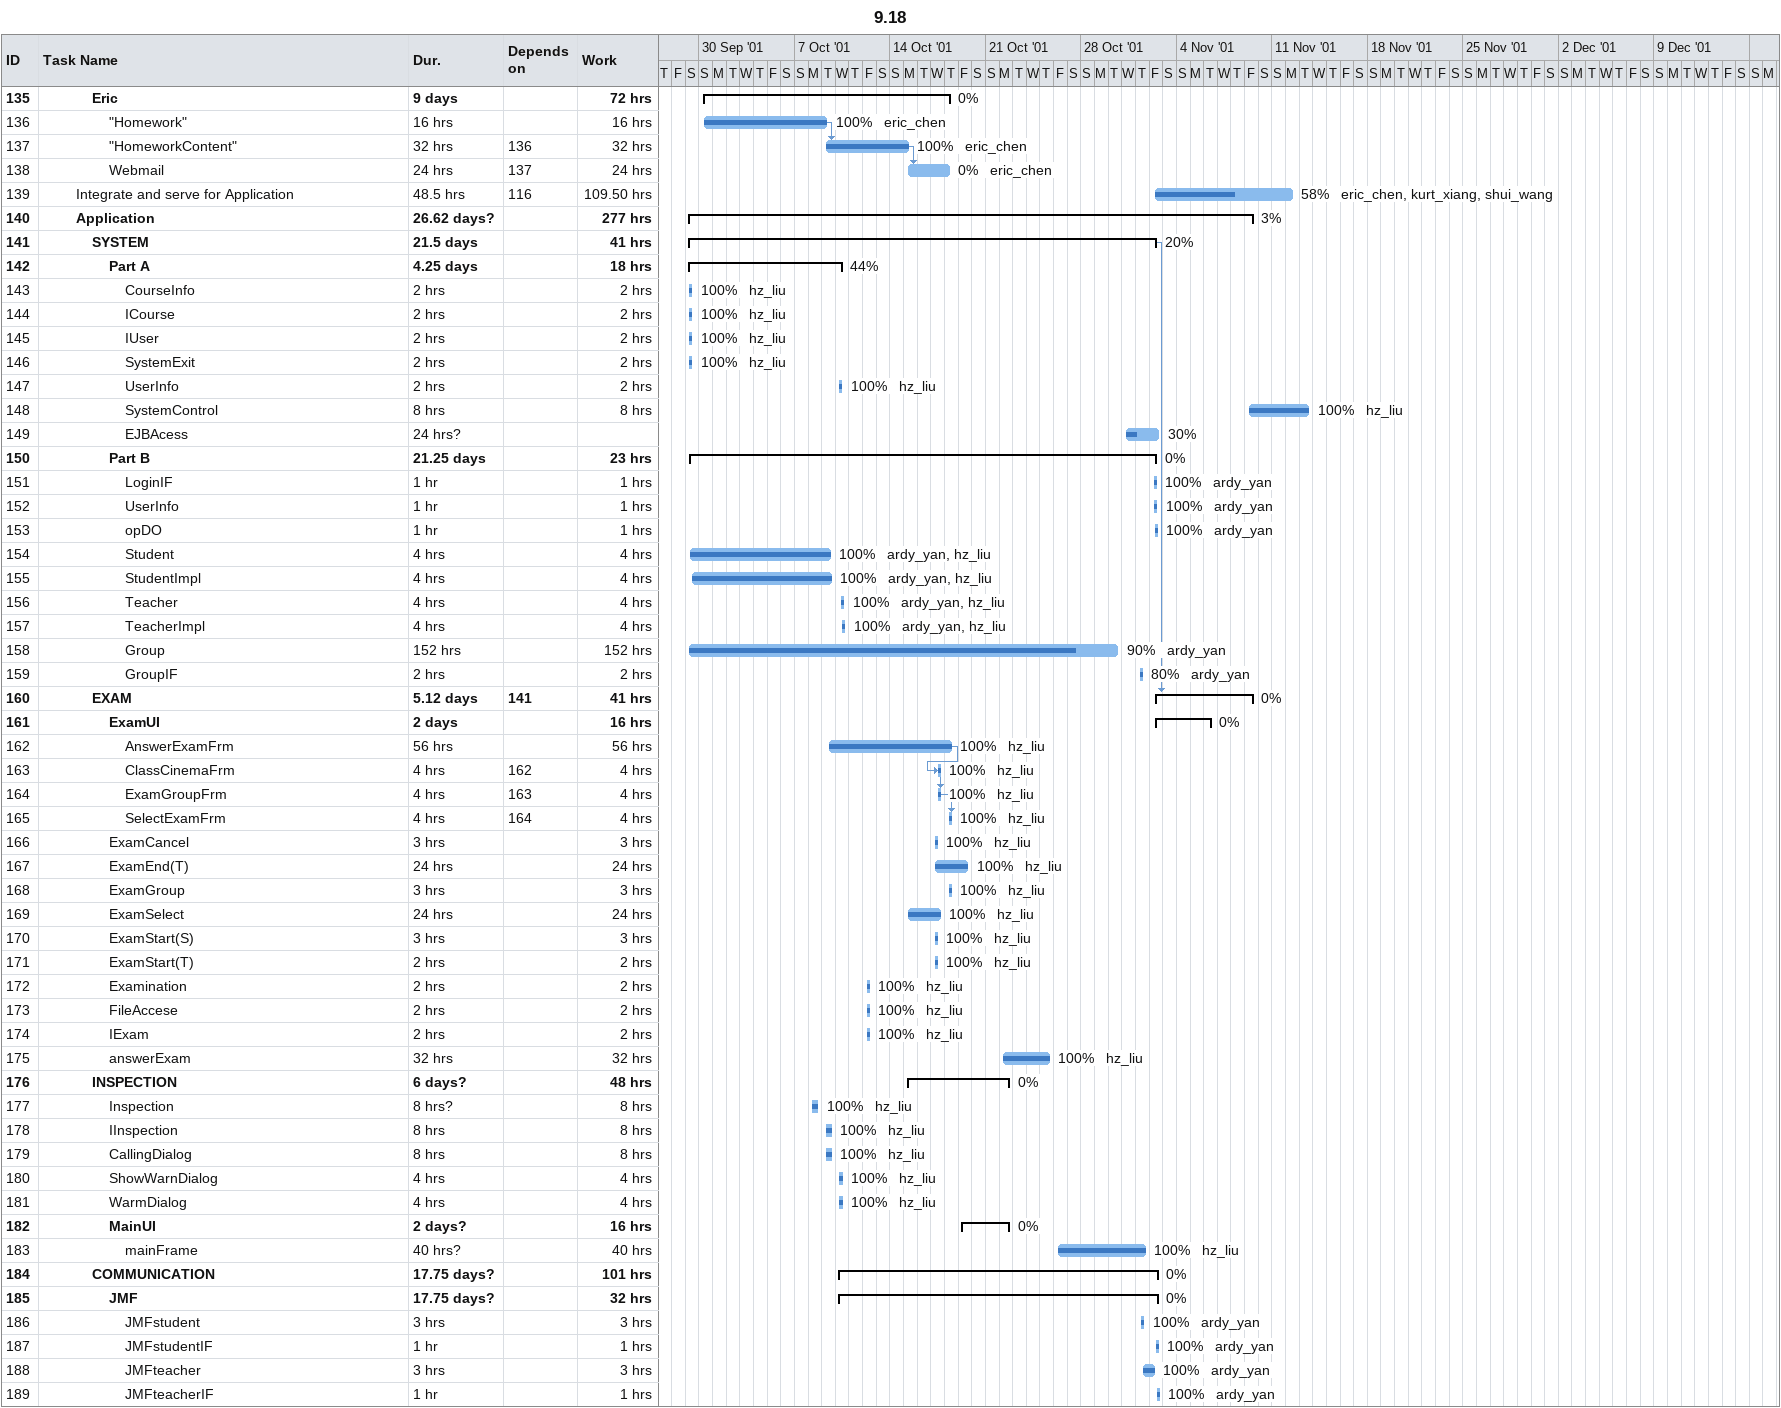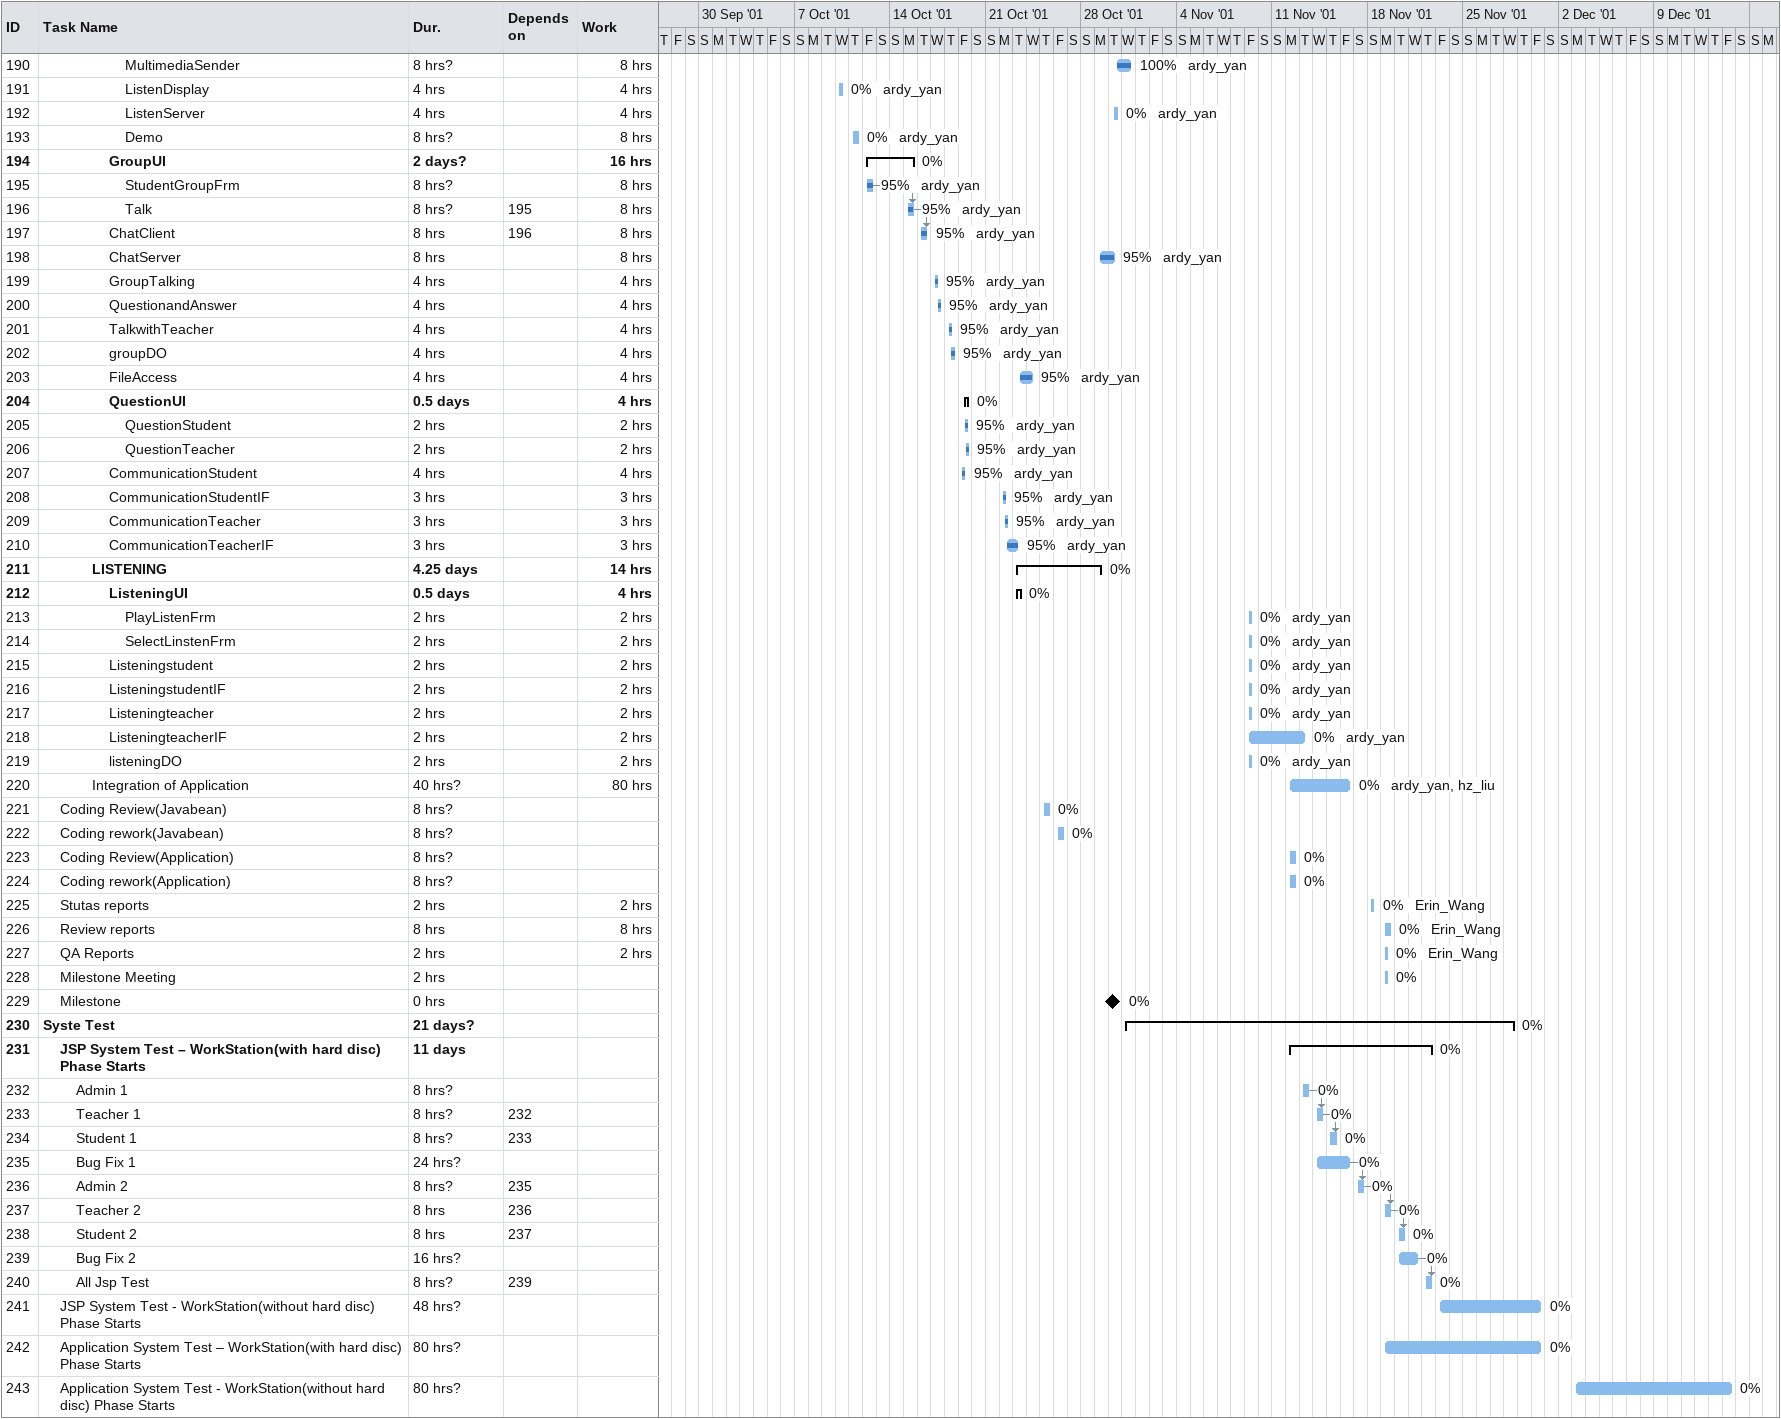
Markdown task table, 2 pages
9.18

| ID | Level | Task | Duration | Start | Finish | Predecessors | Resources | % complete | Work (h) |
|---|---|---|---|---|---|---|---|---|---|
| 135 | 4 | **Eric** | 9d | 2001-09-30 | 2001-10-18 |  |  | 0 | 72 |
| 136 | 5 | "Homework" | 16h | 2001-09-30 | 2001-10-09 |  | eric_chen | 100 | 16 |
| 137 | 5 | "HomeworkContent" | 32h | 2001-10-09 | 2001-10-15 | 136 | eric_chen | 100 | 32 |
| 138 | 5 | Webmail | 24h | 2001-10-15 | 2001-10-18 | 137 | eric_chen | 0 | 24 |
| 139 | 3 | Integrate and serve for Application | 48.5h | 2001-11-02 | 2001-11-12 | 116 | eric_chen, kurt_xiang, shui_wang | 58 | 109.50 |
| 140 | 3 | **Application** | 26.62d? | 2001-09-29 | 2001-11-09 |  |  | 3 | 277 |
| 141 | 4 | **SYSTEM** | 21.5d | 2001-09-29 | 2001-11-02 |  |  | 20 | 41 |
| 142 | 5 | **Part A** | 4.25d | 2001-09-29 | 2001-10-10 |  |  | 44 | 18 |
| 143 | 6 | CourseInfo | 2h | 2001-09-29 | 2001-09-29 |  | hz_liu | 100 | 2 |
| 144 | 6 | ICourse | 2h | 2001-09-29 | 2001-09-29 |  | hz_liu | 100 | 2 |
| 145 | 6 | IUser | 2h | 2001-09-29 | 2001-09-29 |  | hz_liu | 100 | 2 |
| 146 | 6 | SystemExit | 2h | 2001-09-29 | 2001-09-29 |  | hz_liu | 100 | 2 |
| 147 | 6 | UserInfo | 2h | 2001-10-10 | 2001-10-10 |  | hz_liu | 100 | 2 |
| 148 | 6 | SystemControl | 8h | 2001-11-09 | 2001-11-13 |  | hz_liu | 100 | 8 |
| 149 | 6 | EJBAcess | 24h? | 2001-10-31 | 2001-11-02 |  |  | 30 |  |
| 150 | 5 | **Part B** | 21.25d | 2001-09-29 | 2001-11-02 |  |  | 0 | 23 |
| 151 | 6 | LoginIF | 1h | 2001-11-02 | 2001-11-02 |  | ardy_yan | 100 | 1 |
| 152 | 6 | UserInfo | 1h | 2001-11-02 | 2001-11-02 |  | ardy_yan | 100 | 1 |
| 153 | 6 | opDO | 1h | 2001-11-02 | 2001-11-02 |  | ardy_yan | 100 | 1 |
| 154 | 6 | Student | 4h | 2001-09-29 | 2001-10-09 |  | ardy_yan, hz_liu | 100 | 4 |
| 155 | 6 | StudentImpl | 4h | 2001-09-29 | 2001-10-09 |  | ardy_yan, hz_liu | 100 | 4 |
| 156 | 6 | Teacher | 4h | 2001-10-10 | 2001-10-10 |  | ardy_yan, hz_liu | 100 | 4 |
| 157 | 6 | TeacherImpl | 4h | 2001-10-10 | 2001-10-10 |  | ardy_yan, hz_liu | 100 | 4 |
| 158 | 6 | Group | 152h | 2001-09-29 | 2001-10-30 |  | ardy_yan | 90 | 152 |
| 159 | 6 | GroupIF | 2h | 2001-11-01 | 2001-11-01 |  | ardy_yan | 80 | 2 |
| 160 | 4 | **EXAM** | 5.12d | 2001-11-02 | 2001-11-09 | 141 |  | 0 | 41 |
| 161 | 5 | **ExamUI** | 2d | 2001-11-02 | 2001-11-06 |  |  | 0 | 16 |
| 162 | 6 | AnswerExamFrm | 56h | 2001-10-09 | 2001-10-18 |  | hz_liu | 100 | 56 |
| 163 | 6 | ClassCinemaFrm | 4h | 2001-10-17 | 2001-10-17 | 162 | hz_liu | 100 | 4 |
| 164 | 6 | ExamGroupFrm | 4h | 2001-10-17 | 2001-10-17 | 163 | hz_liu | 100 | 4 |
| 165 | 6 | SelectExamFrm | 4h | 2001-10-18 | 2001-10-18 | 164 | hz_liu | 100 | 4 |
| 166 | 5 | ExamCancel | 3h | 2001-10-17 | 2001-10-17 |  | hz_liu | 100 | 3 |
| 167 | 5 | ExamEnd(T) | 24h | 2001-10-17 | 2001-10-19 |  | hz_liu | 100 | 24 |
| 168 | 5 | ExamGroup | 3h | 2001-10-18 | 2001-10-18 |  | hz_liu | 100 | 3 |
| 169 | 5 | ExamSelect | 24h | 2001-10-15 | 2001-10-17 |  | hz_liu | 100 | 24 |
| 170 | 5 | ExamStart(S) | 3h | 2001-10-17 | 2001-10-17 |  | hz_liu | 100 | 3 |
| 171 | 5 | ExamStart(T) | 2h | 2001-10-17 | 2001-10-17 |  | hz_liu | 100 | 2 |
| 172 | 5 | Examination | 2h | 2001-10-12 | 2001-10-12 |  | hz_liu | 100 | 2 |
| 173 | 5 | FileAccese | 2h | 2001-10-12 | 2001-10-12 |  | hz_liu | 100 | 2 |
| 174 | 5 | IExam | 2h | 2001-10-12 | 2001-10-12 |  | hz_liu | 100 | 2 |
| 175 | 5 | answerExam | 32h | 2001-10-22 | 2001-10-25 |  | hz_liu | 100 | 32 |
| 176 | 4 | **INSPECTION** | 6d? | 2001-10-15 | 2001-10-22 |  |  | 0 | 48 |
| 177 | 5 | Inspection | 8h? | 2001-10-08 | 2001-10-08 |  | hz_liu | 100 | 8 |
| 178 | 5 | IInspection | 8h | 2001-10-09 | 2001-10-09 |  | hz_liu | 100 | 8 |
| 179 | 5 | CallingDialog | 8h | 2001-10-09 | 2001-10-09 |  | hz_liu | 100 | 8 |
| 180 | 5 | ShowWarnDialog | 4h | 2001-10-10 | 2001-10-10 |  | hz_liu | 100 | 4 |
| 181 | 5 | WarmDialog | 4h | 2001-10-10 | 2001-10-10 |  | hz_liu | 100 | 4 |
| 182 | 5 | **MainUI** | 2d? | 2001-10-19 | 2001-10-22 |  |  | 0 | 16 |
| 183 | 6 | mainFrame | 40h? | 2001-10-26 | 2001-11-01 |  | hz_liu | 100 | 40 |
| 184 | 4 | **COMMUNICATION** | 17.75d? | 2001-10-10 | 2001-11-02 |  |  | 0 | 101 |
| 185 | 5 | **JMF** | 17.75d? | 2001-10-10 | 2001-11-02 |  |  | 0 | 32 |
| 186 | 6 | JMFstudent | 3h | 2001-11-01 | 2001-11-01 |  | ardy_yan | 100 | 3 |
| 187 | 6 | JMFstudentIF | 1h | 2001-11-02 | 2001-11-02 |  | ardy_yan | 100 | 1 |
| 188 | 6 | JMFteacher | 3h | 2001-11-01 | 2001-11-02 |  | ardy_yan | 100 | 3 |
| 189 | 6 | JMFteacherIF | 1h | 2001-11-02 | 2001-11-02 |  | ardy_yan | 100 | 1 |
| 190 | 6 | MultimediaSender | 8h? | 2001-10-30 | 2001-10-31 |  | ardy_yan | 100 | 8 |
| 191 | 6 | ListenDisplay | 4h | 2001-10-10 | 2001-10-10 |  | ardy_yan | 0 | 4 |
| 192 | 6 | ListenServer | 4h | 2001-10-30 | 2001-10-30 |  | ardy_yan | 0 | 4 |
| 193 | 6 | Demo | 8h? | 2001-10-11 | 2001-10-11 |  | ardy_yan | 0 | 8 |
| 194 | 5 | **GroupUI** | 2d? | 2001-10-12 | 2001-10-15 |  |  | 0 | 16 |
| 195 | 6 | StudentGroupFrm | 8h? | 2001-10-12 | 2001-10-12 |  | ardy_yan | 95 | 8 |
| 196 | 6 | Talk | 8h? | 2001-10-15 | 2001-10-15 | 195 | ardy_yan | 95 | 8 |
| 197 | 5 | ChatClient | 8h | 2001-10-16 | 2001-10-16 | 196 | ardy_yan | 95 | 8 |
| 198 | 5 | ChatServer | 8h | 2001-10-29 | 2001-10-30 |  | ardy_yan | 95 | 8 |
| 199 | 5 | GroupTalking | 4h | 2001-10-17 | 2001-10-17 |  | ardy_yan | 95 | 4 |
| 200 | 5 | QuestionandAnswer | 4h | 2001-10-17 | 2001-10-17 |  | ardy_yan | 95 | 4 |
| 201 | 5 | TalkwithTeacher | 4h | 2001-10-18 | 2001-10-18 |  | ardy_yan | 95 | 4 |
| 202 | 5 | groupDO | 4h | 2001-10-18 | 2001-10-18 |  | ardy_yan | 95 | 4 |
| 203 | 5 | FileAccess | 4h | 2001-10-23 | 2001-10-24 |  | ardy_yan | 95 | 4 |
| 204 | 5 | **QuestionUI** | 0.5d | 2001-10-19 | 2001-10-19 |  |  | 0 | 4 |
| 205 | 6 | QuestionStudent | 2h | 2001-10-19 | 2001-10-19 |  | ardy_yan | 95 | 2 |
| 206 | 6 | QuestionTeacher | 2h | 2001-10-19 | 2001-10-19 |  | ardy_yan | 95 | 2 |
| 207 | 5 | CommunicationStudent | 4h | 2001-10-19 | 2001-10-19 |  | ardy_yan | 95 | 4 |
| 208 | 5 | CommunicationStudentIF | 3h | 2001-10-22 | 2001-10-22 |  | ardy_yan | 95 | 3 |
| 209 | 5 | CommunicationTeacher | 3h | 2001-10-22 | 2001-10-22 |  | ardy_yan | 95 | 3 |
| 210 | 5 | CommunicationTeacherIF | 3h | 2001-10-22 | 2001-10-23 |  | ardy_yan | 95 | 3 |
| 211 | 4 | **LISTENING** | 4.25d | 2001-10-23 | 2001-10-29 |  |  | 0 | 14 |
| 212 | 5 | **ListeningUI** | 0.5d | 2001-10-23 | 2001-10-23 |  |  | 0 | 4 |
| 213 | 6 | PlayListenFrm | 2h | 2001-11-09 | 2001-11-09 |  | ardy_yan | 0 | 2 |
| 214 | 6 | SelectLinstenFrm | 2h | 2001-11-09 | 2001-11-09 |  | ardy_yan | 0 | 2 |
| 215 | 5 | Listeningstudent | 2h | 2001-11-09 | 2001-11-09 |  | ardy_yan | 0 | 2 |
| 216 | 5 | ListeningstudentIF | 2h | 2001-11-09 | 2001-11-09 |  | ardy_yan | 0 | 2 |
| 217 | 5 | Listeningteacher | 2h | 2001-11-09 | 2001-11-09 |  | ardy_yan | 0 | 2 |
| 218 | 5 | ListeningteacherIF | 2h | 2001-11-09 | 2001-11-13 |  | ardy_yan | 0 | 2 |
| 219 | 5 | listeningDO | 2h | 2001-11-09 | 2001-11-09 |  | ardy_yan | 0 | 2 |
| 220 | 4 | Integration of Application | 40h? | 2001-11-12 | 2001-11-16 |  | ardy_yan, hz_liu | 0 | 80 |
| 221 | 2 | Coding Review(Javabean) | 8h? | 2001-10-25 | 2001-10-25 |  |  | 0 |  |
| 222 | 2 | Coding rework(Javabean) | 8h? | 2001-10-26 | 2001-10-26 |  |  | 0 |  |
| 223 | 2 | Coding Review(Application) | 8h? | 2001-11-12 | 2001-11-12 |  |  | 0 |  |
| 224 | 2 | Coding rework(Application) | 8h? | 2001-11-12 | 2001-11-12 |  |  | 0 |  |
| 225 | 2 | Stutas reports | 2h | 2001-11-18 | 2001-11-18 |  | Erin_Wang | 0 | 2 |
| 226 | 2 | Review reports | 8h | 2001-11-19 | 2001-11-19 |  | Erin_Wang | 0 | 8 |
| 227 | 2 | QA Reports | 2h | 2001-11-19 | 2001-11-19 |  | Erin_Wang | 0 | 2 |
| 228 | 2 | Milestone Meeting | 2h | 2001-11-19 | 2001-11-19 |  |  | 0 |  |
| 229 | 2 | Milestone | 0h | 2001-10-30 | 2001-10-30 |  |  | 0 |  |
| 230 | 1 | **Syste Test** | 21d? | 2001-10-31 | 2001-11-28 |  |  | 0 |  |
| 231 | 2 | **JSP System Test – WorkStation(with hard disc) Phase Starts** | 11d | 2001-11-12 | 2001-11-22 |  |  | 0 |  |
| 232 | 3 | Admin 1 | 8h? | 2001-11-13 | 2001-11-13 |  |  | 0 |  |
| 233 | 3 | Teacher 1 | 8h? | 2001-11-14 | 2001-11-14 | 232 |  | 0 |  |
| 234 | 3 | Student 1 | 8h? | 2001-11-15 | 2001-11-15 | 233 |  | 0 |  |
| 235 | 3 | Bug Fix 1 | 24h? | 2001-11-14 | 2001-11-16 |  |  | 0 |  |
| 236 | 3 | Admin 2 | 8h? | 2001-11-17 | 2001-11-17 | 235 |  | 0 |  |
| 237 | 3 | Teacher 2 | 8h | 2001-11-19 | 2001-11-19 | 236 |  | 0 |  |
| 238 | 3 | Student 2 | 8h | 2001-11-20 | 2001-11-20 | 237 |  | 0 |  |
| 239 | 3 | Bug Fix 2 | 16h? | 2001-11-20 | 2001-11-21 |  |  | 0 |  |
| 240 | 3 | All Jsp Test | 8h? | 2001-11-22 | 2001-11-22 | 239 |  | 0 |  |
| 241 | 2 | JSP System Test - WorkStation(without hard disc) Phase Starts | 48h? | 2001-11-23 | 2001-11-30 |  |  | 0 |  |
| 242 | 2 | Application System Test – WorkStation(with hard disc) Phase Starts | 80h? | 2001-11-19 | 2001-11-30 |  |  | 0 |  |
| 243 | 2 | Application System Test - WorkStation(without hard disc) Phase Starts | 80h? | 2001-12-03 | 2001-12-14 |  |  | 0 |  |
